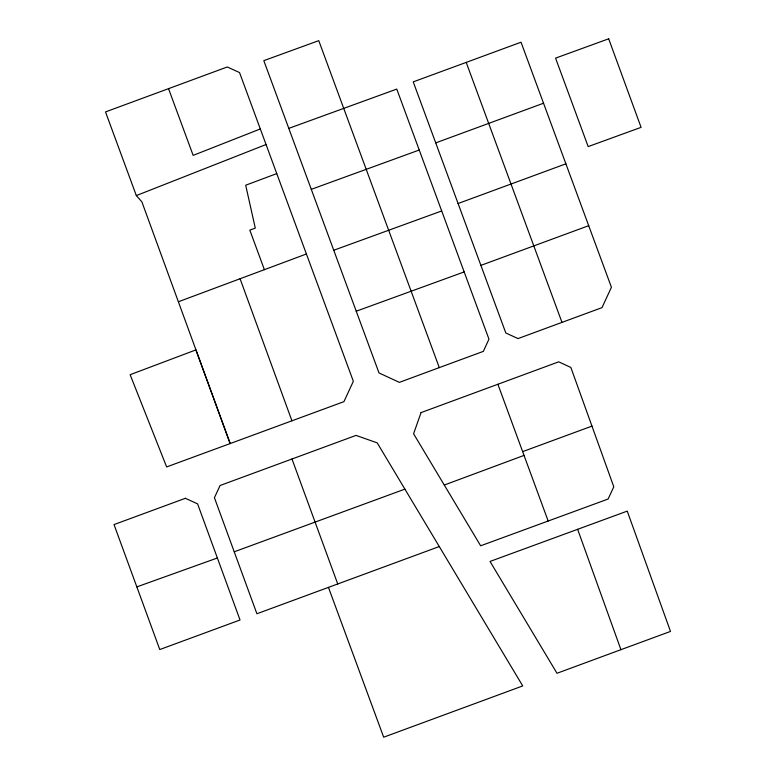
<?xml version="1.0" encoding="UTF-8"?>
<svg xmlns="http://www.w3.org/2000/svg" width="776" height="776" viewBox="0 0 776 776"><rect width="100%" height="100%" fill="white"/><g stroke="black" fill="none" stroke-linecap="round" stroke-linejoin="round"><path stroke-width="1.16" d="M260.309 128.961L193.156 155.384L168.528 88.639M136.324 195.581L266.052 144.53L239.541 72.575L227.29 66.969L105.507 111.919L136.324 195.581L141.882 201.857L230.162 443.562L166.646 466.929L130.135 374.701L195.94 349.889L230.162 443.562L343.923 401.658L353.352 381.297L266.052 144.53M276.731 173.601L245.691 185.221L255.285 228.105L249.814 230.123L264.393 269.689M178.402 301.757L306.423 253.985M444.279 485.048L524.033 455.396M466.211 62.4L521.026 42.205L611.42 287.275L602.001 307.635L518.019 338.588L505.816 332.982L413.23 81.868L466.211 62.4L561.979 322.399M458.092 203.516L565.888 163.823M588.722 225.68L480.877 265.382M439.294 367.611L399.368 382.374L379.008 372.946L263.811 60.644L318.761 40.643L439.294 367.611L483.351 351.373L488.958 339.17L396.769 89.085L288.798 128.379M328.452 587.374L383.674 737.2L522.733 685.926L377.214 442.883L356.038 435.394L220.074 485.504L214.418 497.697L256.905 613.748L439.255 546.556M522.646 451.632L591.952 426.111M620.926 649.677L670.493 631.422L627.25 511.112L490.034 561.446L557.003 673.277L620.926 649.677L577.635 529.329M435.753 142.871L543.549 103.218M234.206 551.804L404.888 489.132M333.748 250.26L441.67 210.965M356.213 311.225L464.145 271.93M311.273 189.344L419.195 150.049M136.857 586.879L217.377 557.992M497.882 384.256L548.166 521.026M291.98 458.985L337.735 583.959M240.075 278.749L291.931 420.815M421.038 412.609L413.589 433.774L480.654 545.79L608.093 499.046L613.797 486.804L570.864 367.475L558.71 361.829L421.038 412.609M185.396 498.289L114.023 524.576L159.778 649.551L240.036 619.985L197.599 503.896L185.396 498.289M608.685 38.8L555.567 58.132L588.179 146.596L641.073 127.351L608.685 38.8"/></g></svg>
